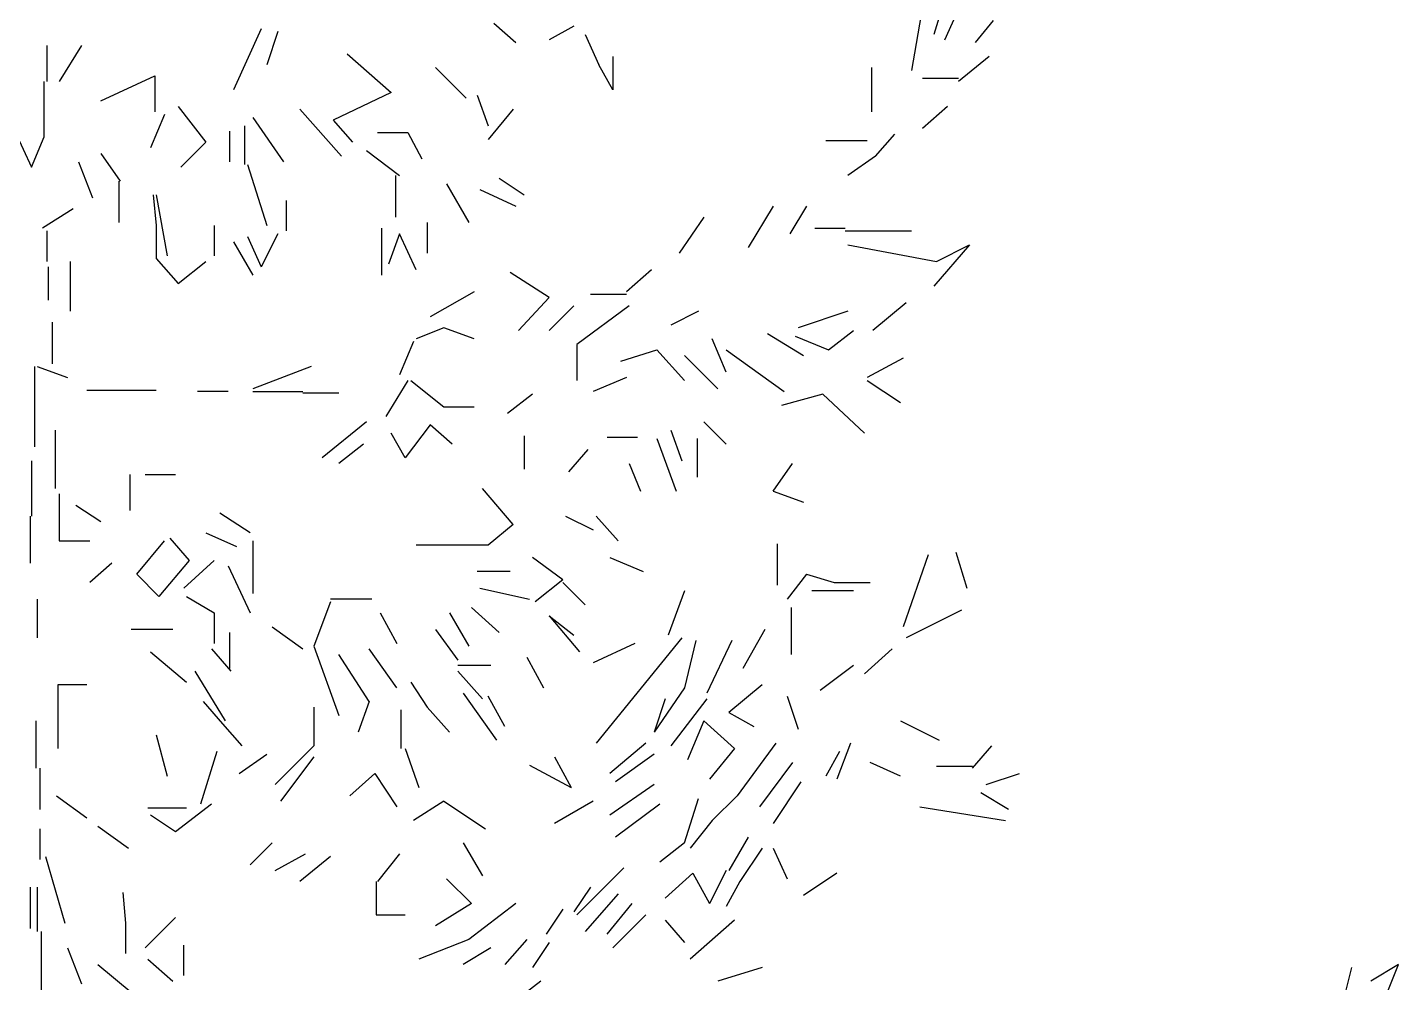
# Model space of a CAD drawing. Header units: millimetres. Extents: x 79741 to 173011, y 86123 to 135501.
# Drawn here: x 132143 to 134521, y 97557 to 99213 of the extents above; entities that cross this region are included whole.
import ezdxf

# ---------------------------------------------------------------- set-up
doc = ezdxf.new("R2010")
doc.units = ezdxf.units.MM

# ---------------------------------------------------------------- blocks, each defined once
blk = doc.blocks.new('A$C3941283F')
at = {"linetype": 'Continuous'}
for p, q in [((4000, 5184), (3984, 5132)), ((3968, 5172), (3952, 5080)), ((3968, 5172), (3952, 5080)), ((4000, 5124), (4020, 5168)), ((3012, 5140), (2972, 5052)), ((3036, 5136), (3020, 5088)), ((3036, 5136), (3020, 5088)), ((3036, 5136), (3020, 5088)), ((3348, 5148), (3380, 5120)), ((3348, 5148), (3380, 5120)), ((3348, 5148), (3380, 5120)), ((3348, 5148), (3380, 5120)), ((3464, 5144), (3428, 5124)), ((3464, 5144), (3428, 5124)), ((3464, 5144), (3428, 5124)), ((3464, 5144), (3428, 5124)), ((3464, 5144), (3428, 5124)), ((3464, 5144), (3428, 5124)), ((4070, 5152), (4044, 5120)), ((4070, 5152), (4044, 5120)), ((2702, 5116), (2702, 5064)), ((2702, 5116), (2702, 5064)), ((2702, 5116), (2702, 5064)), ((2702, 5116), (2702, 5064)), ((2702, 5116), (2702, 5064)), ((2702, 5116), (2702, 5064)), ((2702, 5116), (2702, 5064)), ((2752, 5116), (2720, 5064)), ((2752, 5116), (2720, 5064)), ((2752, 5116), (2720, 5064)), ((2752, 5116), (2720, 5064)), ((2752, 5116), (2720, 5064)), ((2752, 5116), (2720, 5064)), ((3480, 5132), (3500, 5088)), ((3480, 5132), (3500, 5088)), ((3480, 5132), (3500, 5088)), ((3480, 5132), (3500, 5088)), ((3480, 5132), (3500, 5088)), ((3480, 5132), (3500, 5088)), ((3480, 5132), (3500, 5088)), ((3480, 5132), (3500, 5088)), ((3480, 5132), (3500, 5088)), ((3480, 5132), (3500, 5088)), ((3136, 5104), (3200, 5048)), ((3136, 5104), (3200, 5048)), ((3136, 5104), (3200, 5048)), ((3136, 5104), (3200, 5048)), ((3136, 5104), (3200, 5048)), ((3136, 5104), (3200, 5048)), ((3136, 5104), (3200, 5048)), ((3136, 5104), (3200, 5048)), ((3136, 5104), (3200, 5048)), ((3136, 5104), (3200, 5048)), ((3136, 5104), (3200, 5048)), ((3136, 5104), (3200, 5048)), ((3520, 5100), (3520, 5052)), ((4064, 5100), (4020, 5064)), ((4064, 5100), (4020, 5064)), ((3264, 5084), (3308, 5040)), ((3264, 5084), (3308, 5040)), ((3264, 5084), (3308, 5040)), ((3520, 5052), (3500, 5088)), ((3894, 5084), (3894, 5020)), ((3894, 5084), (3894, 5020)), ((3894, 5084), (3894, 5020)), ((3894, 5084), (3894, 5020)), ((3894, 5084), (3894, 5020)), ((3894, 5084), (3894, 5020)), ((2698, 4984), (2698, 5064)), ((2780, 5036), (2858, 5072)), ((2780, 5036), (2858, 5072)), ((2780, 5036), (2858, 5072)), ((2780, 5036), (2858, 5072)), ((2780, 5036), (2858, 5072)), ((2780, 5036), (2858, 5072)), ((2858, 5072), (2858, 5020)), ((2858, 5072), (2858, 5020)), ((2858, 5072), (2858, 5020)), ((2858, 5072), (2858, 5020)), ((2858, 5072), (2858, 5020)), ((2858, 5072), (2858, 5020)), ((4020, 5068), (3968, 5068)), ((4020, 5068), (3968, 5068)), ((3200, 5048), (3116, 5008)), ((3200, 5048), (3116, 5008)), ((3200, 5048), (3116, 5008)), ((3200, 5048), (3116, 5008)), ((3200, 5048), (3116, 5008)), ((3200, 5048), (3116, 5008)), ((3200, 5048), (3116, 5008)), ((3200, 5048), (3116, 5008)), ((3200, 5048), (3116, 5008)), ((3200, 5048), (3116, 5008)), ((3200, 5048), (3116, 5008)), ((3200, 5048), (3116, 5008)), ((3324, 5044), (3340, 5000)), ((3324, 5044), (3340, 5000)), ((3324, 5044), (3340, 5000)), ((2872, 5016), (2852, 4968)), ((2892, 5028), (2932, 4976)), ((2892, 5028), (2932, 4976)), ((3068, 5024), (3128, 4956)), ((3068, 5024), (3128, 4956)), ((3068, 5024), (3128, 4956)), ((3068, 5024), (3128, 4956)), ((3068, 5024), (3128, 4956)), ((3376, 5024), (3340, 4980)), ((3376, 5024), (3340, 4980)), ((4004, 5028), (3968, 4996)), ((2988, 5000), (2988, 4944)), ((2988, 5000), (2988, 4944)), ((3000, 5012), (3044, 4948)), ((3000, 5012), (3044, 4948)), ((3000, 5012), (3044, 4948)), ((3000, 5012), (3044, 4948)), ((3000, 5012), (3044, 4948)), ((3000, 5012), (3044, 4948)), ((3116, 5008), (3144, 4976)), ((3116, 5008), (3144, 4976)), ((3116, 5008), (3144, 4976)), ((3116, 5008), (3144, 4976)), ((3116, 5008), (3144, 4976)), ((3116, 5008), (3144, 4976)), ((3116, 5008), (3144, 4976)), ((3116, 5008), (3144, 4976)), ((3116, 5008), (3144, 4976)), ((3116, 5008), (3144, 4976)), ((3116, 5008), (3144, 4976)), ((3116, 5008), (3144, 4976)), ((2656, 4992), (2680, 4940)), ((2680, 4940), (2698, 4984)), ((2932, 4976), (2896, 4940)), ((2932, 4976), (2896, 4940)), ((2966, 4992), (2966, 4948)), ((2966, 4992), (2966, 4948)), ((3180, 4990), (3224, 4990)), ((3180, 4990), (3224, 4990)), ((3180, 4990), (3224, 4990)), ((3180, 4990), (3224, 4990)), ((3180, 4990), (3224, 4990)), ((3180, 4990), (3224, 4990)), ((3180, 4990), (3224, 4990)), ((3180, 4990), (3224, 4990)), ((3224, 4990), (3244, 4952)), ((3224, 4990), (3244, 4952)), ((3224, 4990), (3244, 4952)), ((3224, 4990), (3244, 4952)), ((3224, 4990), (3244, 4952)), ((3224, 4990), (3244, 4952)), ((3224, 4990), (3244, 4952)), ((3224, 4990), (3244, 4952)), ((3888, 4978), (3828, 4978)), ((3888, 4978), (3828, 4978)), ((3888, 4978), (3828, 4978)), ((3888, 4978), (3828, 4978)), ((3900, 4956), (3928, 4988)), ((2780, 4960), (2808, 4920)), ((3164, 4964), (3212, 4928)), ((3164, 4964), (3212, 4928)), ((3164, 4964), (3212, 4928)), ((3164, 4964), (3212, 4928)), ((3164, 4964), (3212, 4928)), ((3164, 4964), (3212, 4928)), ((3164, 4964), (3212, 4928)), ((3164, 4964), (3212, 4928)), ((3164, 4964), (3212, 4928)), ((3900, 4956), (3860, 4928)), ((3900, 4956), (3860, 4928)), ((3900, 4956), (3860, 4928)), ((3900, 4956), (3860, 4928)), ((3900, 4956), (3860, 4928)), ((3900, 4956), (3860, 4928)), ((2748, 4948), (2768, 4896)), ((2748, 4948), (2768, 4896)), ((2748, 4948), (2768, 4896)), ((2748, 4948), (2768, 4896)), ((2992, 4944), (3020, 4856)), ((2992, 4944), (3020, 4856)), ((2806, 4920), (2806, 4860)), ((2806, 4920), (2806, 4860)), ((2806, 4920), (2806, 4860)), ((3206, 4928), (3206, 4868)), ((3206, 4928), (3206, 4868)), ((3206, 4928), (3206, 4868)), ((3206, 4928), (3206, 4868)), ((3206, 4928), (3206, 4868)), ((3206, 4928), (3206, 4868)), ((3206, 4928), (3206, 4868)), ((3206, 4928), (3206, 4868)), ((3206, 4928), (3206, 4868)), ((3206, 4928), (3206, 4868)), ((3280, 4916), (3312, 4860)), ((3280, 4916), (3312, 4860)), ((3356, 4924), (3392, 4900)), ((2856, 4900), (2860, 4856)), ((2856, 4900), (2860, 4856)), ((2856, 4900), (2860, 4856)), ((2856, 4900), (2860, 4856)), ((2856, 4900), (2860, 4856)), ((2856, 4900), (2860, 4856)), ((2856, 4900), (2860, 4856)), ((2856, 4900), (2860, 4856)), ((2856, 4900), (2860, 4856)), ((2856, 4900), (2860, 4856)), ((2856, 4900), (2860, 4856)), ((2860, 4900), (2876, 4812)), ((2860, 4900), (2876, 4812)), ((3328, 4908), (3380, 4884)), ((3328, 4908), (3380, 4884)), ((2740, 4880), (2696, 4852)), ((2740, 4880), (2696, 4852)), ((2740, 4880), (2696, 4852)), ((2740, 4880), (2696, 4852)), ((3048, 4892), (3048, 4848)), ((3048, 4892), (3048, 4848)), ((3048, 4892), (3048, 4848)), ((3048, 4892), (3048, 4848)), ((3752, 4884), (3716, 4824)), ((3752, 4884), (3716, 4824)), ((3800, 4884), (3776, 4844)), ((2860, 4856), (2860, 4808)), ((2860, 4856), (2860, 4808)), ((2860, 4856), (2860, 4808)), ((2860, 4856), (2860, 4808)), ((2860, 4856), (2860, 4808)), ((2860, 4856), (2860, 4808)), ((2860, 4856), (2860, 4808)), ((2860, 4856), (2860, 4808)), ((2860, 4856), (2860, 4808)), ((2860, 4856), (2860, 4808)), ((2860, 4856), (2860, 4808)), ((2944, 4856), (2944, 4812)), ((2944, 4856), (2944, 4812)), ((2944, 4856), (2944, 4812)), ((3252, 4860), (3252, 4816)), ((3252, 4860), (3252, 4816)), ((3652, 4868), (3616, 4816)), ((3652, 4868), (3616, 4816)), ((3652, 4868), (3616, 4816)), ((3652, 4868), (3616, 4816)), ((3652, 4868), (3616, 4816)), ((3652, 4868), (3616, 4816)), ((3652, 4868), (3616, 4816)), ((3652, 4868), (3616, 4816)), ((3652, 4868), (3616, 4816)), ((2702, 4848), (2702, 4804)), ((2992, 4840), (3012, 4796)), ((2992, 4840), (3012, 4796)), ((3036, 4844), (3012, 4796)), ((3036, 4844), (3012, 4796)), ((3186, 4852), (3186, 4784)), ((3186, 4852), (3186, 4784)), ((3186, 4852), (3186, 4784)), ((3186, 4852), (3186, 4784)), ((3186, 4852), (3186, 4784)), ((3186, 4852), (3186, 4784)), ((3186, 4852), (3186, 4784)), ((3186, 4852), (3186, 4784)), ((3186, 4852), (3186, 4784)), ((3186, 4852), (3186, 4784)), ((3212, 4844), (3196, 4800)), ((3212, 4844), (3196, 4800)), ((3236, 4792), (3212, 4844)), ((3236, 4792), (3212, 4844)), ((3812, 4852), (3856, 4852)), ((3812, 4852), (3856, 4852)), ((3812, 4852), (3856, 4852)), ((3812, 4852), (3856, 4852)), ((3812, 4852), (3856, 4852)), ((3812, 4852), (3856, 4852)), ((3856, 4848), (3952, 4848)), ((3856, 4848), (3952, 4848)), ((3856, 4848), (3952, 4848)), ((3856, 4848), (3952, 4848)), ((3856, 4848), (3952, 4848)), ((3856, 4848), (3952, 4848)), ((3856, 4848), (3952, 4848)), ((3856, 4848), (3952, 4848)), ((3856, 4848), (3952, 4848)), ((2972, 4832), (3000, 4784)), ((2972, 4832), (3000, 4784)), ((2972, 4832), (3000, 4784)), ((2972, 4832), (3000, 4784)), ((2972, 4832), (3000, 4784)), ((2972, 4832), (3000, 4784)), ((3860, 4828), (3988, 4804)), ((4036, 4828), (3984, 4768)), ((3988, 4804), (4036, 4828)), ((2736, 4804), (2736, 4732)), ((2736, 4804), (2736, 4732)), ((2860, 4808), (2892, 4772)), ((2860, 4808), (2892, 4772)), ((2860, 4808), (2892, 4772)), ((2860, 4808), (2892, 4772)), ((2860, 4808), (2892, 4772)), ((2860, 4808), (2892, 4772)), ((2860, 4808), (2892, 4772)), ((2860, 4808), (2892, 4772)), ((2860, 4808), (2892, 4772)), ((2860, 4808), (2892, 4772)), ((2860, 4808), (2892, 4772)), ((2892, 4772), (2932, 4804)), ((2892, 4772), (2932, 4804)), ((2892, 4772), (2932, 4804)), ((2892, 4772), (2932, 4804)), ((2892, 4772), (2932, 4804)), ((2892, 4772), (2932, 4804)), ((2892, 4772), (2932, 4804)), ((2892, 4772), (2932, 4804)), ((2892, 4772), (2932, 4804)), ((2892, 4772), (2932, 4804)), ((2892, 4772), (2932, 4804)), ((2704, 4796), (2704, 4748)), ((2704, 4796), (2704, 4748)), ((2704, 4796), (2704, 4748)), ((2704, 4796), (2704, 4748)), ((2704, 4796), (2704, 4748)), ((2704, 4796), (2704, 4748)), ((2704, 4796), (2704, 4748)), ((2704, 4796), (2704, 4748)), ((3428, 4752), (3372, 4788)), ((3428, 4752), (3372, 4788)), ((3428, 4752), (3372, 4788)), ((3428, 4752), (3372, 4788)), ((3576, 4792), (3540, 4760)), ((3576, 4792), (3540, 4760)), ((3576, 4792), (3540, 4760)), ((3320, 4760), (3256, 4724)), ((3320, 4760), (3256, 4724)), ((3320, 4760), (3256, 4724)), ((3320, 4760), (3256, 4724)), ((3428, 4752), (3384, 4704)), ((3428, 4752), (3384, 4704)), ((3464, 4740), (3428, 4704)), ((3464, 4740), (3428, 4704)), ((3464, 4740), (3428, 4704)), ((3464, 4740), (3428, 4704)), ((3544, 4740), (3468, 4684)), ((3544, 4740), (3468, 4684)), ((3544, 4740), (3468, 4684)), ((3544, 4740), (3468, 4684)), ((3540, 4756), (3488, 4756)), ((3540, 4756), (3488, 4756)), ((3540, 4756), (3488, 4756)), ((3540, 4756), (3488, 4756)), ((3944, 4744), (3896, 4704)), ((3944, 4744), (3896, 4704)), ((3944, 4744), (3896, 4704)), ((3944, 4744), (3896, 4704)), ((3944, 4744), (3896, 4704)), ((3944, 4744), (3896, 4704)), ((3944, 4744), (3896, 4704)), ((3944, 4744), (3896, 4704)), ((3644, 4732), (3604, 4712)), ((3644, 4732), (3604, 4712)), ((3860, 4732), (3788, 4708)), ((3860, 4732), (3788, 4708)), ((3860, 4732), (3788, 4708)), ((3860, 4732), (3788, 4708)), ((3860, 4732), (3788, 4708)), ((3860, 4732), (3788, 4708)), ((3860, 4732), (3788, 4708)), ((2710, 4716), (2710, 4656)), ((3276, 4708), (3236, 4692)), ((3276, 4708), (3236, 4692)), ((3276, 4708), (3236, 4692)), ((3276, 4708), (3236, 4692)), ((3276, 4708), (3236, 4692)), ((3276, 4708), (3236, 4692)), ((3276, 4708), (3236, 4692)), ((3276, 4708), (3236, 4692)), ((3276, 4708), (3236, 4692)), ((3320, 4692), (3276, 4708)), ((3320, 4692), (3276, 4708)), ((3320, 4692), (3276, 4708)), ((3320, 4692), (3276, 4708)), ((3320, 4692), (3276, 4708)), ((3320, 4692), (3276, 4708)), ((3320, 4692), (3276, 4708)), ((3320, 4692), (3276, 4708)), ((3320, 4692), (3276, 4708)), ((3744, 4700), (3796, 4668)), ((3744, 4700), (3796, 4668)), ((3832, 4676), (3868, 4704)), ((3832, 4676), (3868, 4704)), ((3832, 4676), (3868, 4704)), ((3832, 4676), (3868, 4704)), ((3832, 4676), (3868, 4704)), ((3832, 4676), (3868, 4704)), ((3832, 4676), (3868, 4704)), ((3232, 4688), (3212, 4640)), ((3232, 4688), (3212, 4640)), ((3232, 4688), (3212, 4640)), ((3232, 4688), (3212, 4640)), ((3468, 4684), (3468, 4632)), ((3468, 4684), (3468, 4632)), ((3468, 4684), (3468, 4632)), ((3468, 4684), (3468, 4632)), ((3684, 4644), (3664, 4692)), ((3684, 4644), (3664, 4692)), ((3684, 4644), (3664, 4692)), ((3684, 4644), (3664, 4692)), ((3684, 4644), (3664, 4692)), ((3684, 4644), (3664, 4692)), ((3684, 4644), (3664, 4692)), ((3684, 4644), (3664, 4692)), ((3684, 4644), (3664, 4692)), ((3784, 4696), (3832, 4676)), ((3784, 4696), (3832, 4676)), ((3784, 4696), (3832, 4676)), ((3784, 4696), (3832, 4676)), ((3784, 4696), (3832, 4676)), ((3784, 4696), (3832, 4676)), ((3784, 4696), (3832, 4676)), ((3532, 4660), (3584, 4676)), ((3532, 4660), (3584, 4676)), ((3532, 4660), (3584, 4676)), ((3532, 4660), (3584, 4676)), ((3532, 4660), (3584, 4676)), ((3532, 4660), (3584, 4676)), ((3532, 4660), (3584, 4676)), ((3584, 4676), (3624, 4632)), ((3584, 4676), (3624, 4632)), ((3584, 4676), (3624, 4632)), ((3584, 4676), (3624, 4632)), ((3584, 4676), (3624, 4632)), ((3584, 4676), (3624, 4632)), ((3584, 4676), (3624, 4632)), ((3624, 4668), (3672, 4620)), ((3624, 4668), (3672, 4620)), ((3624, 4668), (3672, 4620)), ((3624, 4668), (3672, 4620)), ((3624, 4668), (3672, 4620)), ((3624, 4668), (3672, 4620)), ((3624, 4668), (3672, 4620)), ((3624, 4668), (3672, 4620)), ((3624, 4668), (3672, 4620)), ((3684, 4676), (3768, 4616)), ((3684, 4676), (3768, 4616)), ((3684, 4676), (3768, 4616)), ((3684, 4676), (3768, 4616)), ((3684, 4676), (3768, 4616)), ((3684, 4676), (3768, 4616)), ((3684, 4676), (3768, 4616)), ((3684, 4676), (3768, 4616)), ((3684, 4676), (3768, 4616)), ((3684, 4676), (3768, 4616)), ((3940, 4664), (3888, 4636)), ((3940, 4664), (3888, 4636)), ((3940, 4664), (3888, 4636)), ((3940, 4664), (3888, 4636)), ((3940, 4664), (3888, 4636)), ((3940, 4664), (3888, 4636)), ((2684, 4652), (2684, 4536)), ((2684, 4652), (2684, 4536)), ((2684, 4652), (2684, 4536)), ((2684, 4652), (2684, 4536)), ((2684, 4652), (2684, 4536)), ((2688, 4652), (2732, 4636)), ((2688, 4652), (2732, 4636)), ((2688, 4652), (2732, 4636)), ((3084, 4652), (3000, 4620)), ((3084, 4652), (3000, 4620)), ((3084, 4652), (3000, 4620)), ((3084, 4652), (3000, 4620)), ((3084, 4652), (3000, 4620)), ((3084, 4652), (3000, 4620)), ((3224, 4632), (3192, 4580)), ((3224, 4632), (3192, 4580)), ((3228, 4632), (3276, 4594)), ((3228, 4632), (3276, 4594)), ((3228, 4632), (3276, 4594)), ((3228, 4632), (3276, 4594)), ((3540, 4636), (3492, 4616)), ((3540, 4636), (3492, 4616)), ((3540, 4636), (3492, 4616)), ((3540, 4636), (3492, 4616)), ((3540, 4636), (3492, 4616)), ((3540, 4636), (3492, 4616)), ((3540, 4636), (3492, 4616)), ((3888, 4632), (3936, 4600)), ((3888, 4632), (3936, 4600)), ((2760, 4618), (2860, 4618)), ((2760, 4618), (2860, 4618)), ((2760, 4618), (2860, 4618)), ((2760, 4618), (2860, 4618)), ((2760, 4618), (2860, 4618)), ((2760, 4618), (2860, 4618)), ((2760, 4618), (2860, 4618)), ((2760, 4618), (2860, 4618)), ((2760, 4618), (2860, 4618)), ((2760, 4618), (2860, 4618)), ((2760, 4618), (2860, 4618)), ((2760, 4618), (2860, 4618)), ((2760, 4618), (2860, 4618)), ((2760, 4618), (2860, 4618)), ((2760, 4618), (2860, 4618)), ((2760, 4618), (2860, 4618)), ((2760, 4618), (2860, 4618)), ((2964, 4616), (2920, 4616)), ((2964, 4616), (2920, 4616)), ((2964, 4616), (2920, 4616)), ((2964, 4616), (2920, 4616)), ((2964, 4616), (2920, 4616)), ((2964, 4616), (2920, 4616)), ((3000, 4616), (3072, 4616)), ((3000, 4616), (3072, 4616)), ((3072, 4614), (3124, 4614)), ((3072, 4614), (3124, 4614)), ((3072, 4614), (3124, 4614)), ((3404, 4612), (3368, 4584)), ((3404, 4612), (3368, 4584)), ((3404, 4612), (3368, 4584)), ((3404, 4612), (3368, 4584)), ((3404, 4612), (3368, 4584)), ((3404, 4612), (3368, 4584)), ((3404, 4612), (3368, 4584)), ((3404, 4612), (3368, 4584)), ((3404, 4612), (3368, 4584)), ((3404, 4612), (3368, 4584)), ((3404, 4612), (3368, 4584)), ((3404, 4612), (3368, 4584)), ((3404, 4612), (3368, 4584)), ((3404, 4612), (3368, 4584)), ((3404, 4612), (3368, 4584)), ((3404, 4612), (3368, 4584)), ((3404, 4612), (3368, 4584)), ((3404, 4612), (3368, 4584)), ((3824, 4612), (3764, 4596)), ((3824, 4612), (3884, 4556)), ((3824, 4612), (3884, 4556)), ((3276, 4594), (3320, 4594)), ((3276, 4594), (3320, 4594)), ((3276, 4594), (3320, 4594)), ((3276, 4594), (3320, 4594)), ((2714, 4560), (2714, 4476)), ((2714, 4560), (2714, 4476)), ((3164, 4572), (3100, 4520)), ((3164, 4572), (3100, 4520)), ((3256, 4568), (3220, 4520)), ((3256, 4568), (3220, 4520)), ((3256, 4568), (3220, 4520)), ((3256, 4568), (3220, 4520)), ((3288, 4540), (3256, 4568)), ((3288, 4540), (3256, 4568)), ((3288, 4540), (3256, 4568)), ((3288, 4540), (3256, 4568)), ((3604, 4560), (3620, 4516)), ((3604, 4560), (3620, 4516)), ((3604, 4560), (3620, 4516)), ((3604, 4560), (3620, 4516)), ((3604, 4560), (3620, 4516)), ((3604, 4560), (3620, 4516)), ((3604, 4560), (3620, 4516)), ((3604, 4560), (3620, 4516)), ((3684, 4540), (3652, 4572)), ((3160, 4540), (3124, 4512)), ((3160, 4540), (3124, 4512)), ((3160, 4540), (3124, 4512)), ((3160, 4540), (3124, 4512)), ((3220, 4520), (3200, 4556)), ((3220, 4520), (3200, 4556)), ((3220, 4520), (3200, 4556)), ((3220, 4520), (3200, 4556)), ((3392, 4552), (3392, 4504)), ((3392, 4552), (3392, 4504)), ((3392, 4552), (3392, 4504)), ((3392, 4552), (3392, 4504)), ((3392, 4552), (3392, 4504)), ((3392, 4552), (3392, 4504)), ((3512, 4550), (3556, 4550)), ((3512, 4550), (3556, 4550)), ((3512, 4550), (3556, 4550)), ((3512, 4550), (3556, 4550)), ((3584, 4548), (3612, 4472)), ((3584, 4548), (3612, 4472)), ((3642, 4548), (3642, 4492)), ((3484, 4532), (3456, 4500)), ((3484, 4532), (3456, 4500)), ((2680, 4516), (2680, 4436)), ((3544, 4512), (3560, 4472)), ((3544, 4512), (3560, 4472)), ((3544, 4512), (3560, 4472)), ((3544, 4512), (3560, 4472)), ((3544, 4512), (3560, 4472)), ((3544, 4512), (3560, 4472)), ((3544, 4512), (3560, 4472)), ((3544, 4512), (3560, 4472)), ((3544, 4512), (3560, 4472)), ((3544, 4512), (3560, 4472)), ((3544, 4512), (3560, 4472)), ((3544, 4512), (3560, 4472)), ((3752, 4472), (3780, 4512)), ((3752, 4472), (3780, 4512)), ((3752, 4472), (3780, 4512)), ((3752, 4472), (3780, 4512)), ((3752, 4472), (3780, 4512)), ((2822, 4496), (2822, 4444)), ((2844, 4496), (2888, 4496)), ((2844, 4496), (2888, 4496)), ((2844, 4496), (2888, 4496)), ((2844, 4496), (2888, 4496)), ((2844, 4496), (2888, 4496)), ((2844, 4496), (2888, 4496)), ((2844, 4496), (2888, 4496)), ((2844, 4496), (2888, 4496)), ((2720, 4468), (2720, 4400)), ((2720, 4468), (2720, 4400)), ((2720, 4468), (2720, 4400)), ((2720, 4468), (2720, 4400)), ((2720, 4468), (2720, 4400)), ((2720, 4468), (2720, 4400)), ((2720, 4468), (2720, 4400)), ((2720, 4468), (2720, 4400)), ((2720, 4468), (2720, 4400)), ((2720, 4468), (2720, 4400)), ((2720, 4468), (2720, 4400)), ((2720, 4468), (2720, 4400)), ((2720, 4468), (2720, 4400)), ((3376, 4424), (3332, 4476)), ((3376, 4424), (3332, 4476)), ((3376, 4424), (3332, 4476)), ((3376, 4424), (3332, 4476)), ((3752, 4472), (3796, 4456)), ((3752, 4472), (3796, 4456)), ((3752, 4472), (3796, 4456)), ((2744, 4452), (2780, 4428)), ((2744, 4452), (2780, 4428)), ((2744, 4452), (2780, 4428)), ((2996, 4412), (2952, 4440)), ((2996, 4412), (2952, 4440)), ((2996, 4412), (2952, 4440)), ((2996, 4412), (2952, 4440)), ((2996, 4412), (2952, 4440)), ((2996, 4412), (2952, 4440)), ((2996, 4412), (2952, 4440)), ((2996, 4412), (2952, 4440)), ((2996, 4412), (2952, 4440)), ((2996, 4412), (2952, 4440)), ((2678, 4436), (2678, 4368)), ((2678, 4436), (2678, 4368)), ((2678, 4436), (2678, 4368)), ((2678, 4436), (2678, 4368)), ((2678, 4436), (2678, 4368)), ((3376, 4424), (3340, 4394)), ((3452, 4436), (3492, 4416)), ((3496, 4436), (3528, 4400)), ((2880, 4404), (2908, 4372)), ((2880, 4404), (2908, 4372)), ((2880, 4404), (2908, 4372)), ((2880, 4404), (2908, 4372)), ((2880, 4404), (2908, 4372)), ((2880, 4404), (2908, 4372)), ((2880, 4404), (2908, 4372)), ((2932, 4412), (2976, 4392)), ((2720, 4400), (2764, 4400)), ((2720, 4400), (2764, 4400)), ((2720, 4400), (2764, 4400)), ((2720, 4400), (2764, 4400)), ((2720, 4400), (2764, 4400)), ((2720, 4400), (2764, 4400)), ((2720, 4400), (2764, 4400)), ((2832, 4352), (2872, 4400)), ((2832, 4352), (2872, 4400)), ((2832, 4352), (2872, 4400)), ((2832, 4352), (2872, 4400)), ((2832, 4352), (2872, 4400)), ((2832, 4352), (2872, 4400)), ((2832, 4352), (2872, 4400)), ((3000, 4400), (3000, 4324)), ((3000, 4400), (3000, 4324)), ((3000, 4400), (3000, 4324)), ((3000, 4400), (3000, 4324)), ((3340, 4394), (3236, 4394)), ((3758, 4396), (3758, 4336)), ((3758, 4396), (3758, 4336)), ((4016, 4384), (4032, 4332)), ((4016, 4384), (4032, 4332)), ((4016, 4384), (4032, 4332)), ((4016, 4384), (4032, 4332)), ((2796, 4368), (2764, 4340)), ((2908, 4372), (2864, 4320)), ((2908, 4372), (2864, 4320)), ((2908, 4372), (2864, 4320)), ((2908, 4372), (2864, 4320)), ((2908, 4372), (2864, 4320)), ((2908, 4372), (2864, 4320)), ((2908, 4372), (2864, 4320)), ((2944, 4372), (2900, 4332)), ((2944, 4372), (2900, 4332)), ((2944, 4372), (2900, 4332)), ((2944, 4372), (2900, 4332)), ((2944, 4372), (2900, 4332)), ((2964, 4364), (2996, 4296)), ((3448, 4344), (3404, 4376)), ((3516, 4376), (3564, 4356)), ((3976, 4380), (3940, 4276)), ((3976, 4380), (3940, 4276)), ((3976, 4380), (3940, 4276)), ((2864, 4320), (2832, 4352)), ((2864, 4320), (2832, 4352)), ((2864, 4320), (2832, 4352)), ((2864, 4320), (2832, 4352)), ((2864, 4320), (2832, 4352)), ((2864, 4320), (2832, 4352)), ((2864, 4320), (2832, 4352)), ((3372, 4356), (3324, 4356)), ((3448, 4344), (3408, 4312)), ((3448, 4344), (3408, 4312)), ((3448, 4344), (3408, 4312)), ((3448, 4344), (3408, 4312)), ((3448, 4344), (3408, 4312)), ((3448, 4344), (3408, 4312)), ((3448, 4344), (3408, 4312)), ((3448, 4344), (3408, 4312)), ((3800, 4352), (3772, 4316)), ((3800, 4352), (3772, 4316)), ((3800, 4352), (3772, 4316)), ((3800, 4352), (3772, 4316)), ((3800, 4352), (3772, 4316)), ((3800, 4352), (3772, 4316)), ((3800, 4352), (3772, 4316)), ((3800, 4352), (3772, 4316)), ((3800, 4352), (3772, 4316)), ((3800, 4352), (3772, 4316)), ((3800, 4352), (3772, 4316)), ((3800, 4352), (3772, 4316)), ((3800, 4352), (3772, 4316)), ((3800, 4352), (3772, 4316)), ((3800, 4352), (3772, 4316)), ((3800, 4352), (3772, 4316)), ((3800, 4352), (3840, 4340)), ((3800, 4352), (3840, 4340)), ((3800, 4352), (3840, 4340)), ((3800, 4352), (3840, 4340)), ((3800, 4352), (3840, 4340)), ((3800, 4352), (3840, 4340)), ((3800, 4352), (3840, 4340)), ((3800, 4352), (3840, 4340)), ((3800, 4352), (3840, 4340)), ((3800, 4352), (3840, 4340)), ((3800, 4352), (3840, 4340)), ((3328, 4332), (3400, 4316)), ((3328, 4332), (3400, 4316)), ((3328, 4332), (3400, 4316)), ((3328, 4332), (3400, 4316)), ((3328, 4332), (3400, 4316)), ((3328, 4332), (3400, 4316)), ((3328, 4332), (3400, 4316)), ((3328, 4332), (3400, 4316)), ((3328, 4332), (3400, 4316)), ((3328, 4332), (3400, 4316)), ((3448, 4340), (3480, 4308)), ((3448, 4340), (3480, 4308)), ((3448, 4340), (3480, 4308)), ((3448, 4340), (3480, 4308)), ((3448, 4340), (3480, 4308)), ((3624, 4328), (3600, 4264)), ((3624, 4328), (3600, 4264)), ((3624, 4328), (3600, 4264)), ((3624, 4328), (3600, 4264)), ((3868, 4328), (3808, 4328)), ((3868, 4328), (3808, 4328)), ((3868, 4328), (3808, 4328)), ((3868, 4328), (3808, 4328)), ((3868, 4328), (3808, 4328)), ((3868, 4328), (3808, 4328)), ((3868, 4328), (3808, 4328)), ((3868, 4328), (3808, 4328)), ((3868, 4328), (3808, 4328)), ((3868, 4328), (3808, 4328)), ((3868, 4328), (3808, 4328)), ((3840, 4340), (3892, 4340)), ((3840, 4340), (3892, 4340)), ((3840, 4340), (3892, 4340)), ((3840, 4340), (3892, 4340)), ((3840, 4340), (3892, 4340)), ((3840, 4340), (3892, 4340)), ((3840, 4340), (3892, 4340)), ((3840, 4340), (3892, 4340)), ((3840, 4340), (3892, 4340)), ((3840, 4340), (3892, 4340)), ((3840, 4340), (3892, 4340)), ((2688, 4316), (2688, 4260)), ((2688, 4316), (2688, 4260)), ((2688, 4316), (2688, 4260)), ((2688, 4316), (2688, 4260)), ((2904, 4320), (2944, 4296)), ((3112, 4312), (3088, 4248)), ((3172, 4316), (3112, 4316)), ((3172, 4316), (3112, 4316)), ((3172, 4316), (3112, 4316)), ((3316, 4304), (3356, 4268)), ((3778, 4304), (3778, 4236)), ((3778, 4304), (3778, 4236)), ((3778, 4304), (3778, 4236)), ((3778, 4304), (3778, 4236)), ((3778, 4304), (3778, 4236)), ((3778, 4304), (3778, 4236)), ((3778, 4304), (3778, 4236)), ((3778, 4304), (3778, 4236)), ((3778, 4304), (3778, 4236)), ((3778, 4304), (3778, 4236)), ((3778, 4304), (3778, 4236)), ((2944, 4296), (2944, 4252)), ((2944, 4296), (2944, 4252)), ((2944, 4296), (2944, 4252)), ((3184, 4296), (3208, 4252)), ((3184, 4296), (3208, 4252)), ((3184, 4296), (3208, 4252)), ((3184, 4296), (3208, 4252)), ((3184, 4296), (3208, 4252)), ((3284, 4296), (3312, 4248)), ((3284, 4296), (3312, 4248)), ((3284, 4296), (3312, 4248)), ((3284, 4296), (3312, 4248)), ((3284, 4296), (3312, 4248)), ((3284, 4296), (3312, 4248)), ((3428, 4292), (3472, 4240)), ((3428, 4292), (3472, 4240)), ((3428, 4292), (3472, 4240)), ((3428, 4292), (3472, 4240)), ((3428, 4292), (3472, 4240)), ((3428, 4292), (3472, 4240)), ((3428, 4292), (3472, 4240)), ((3428, 4292), (3464, 4264)), ((4024, 4300), (3944, 4260)), ((4024, 4300), (3944, 4260)), ((4024, 4300), (3944, 4260)), ((4024, 4300), (3944, 4260)), ((2884, 4272), (2824, 4272)), ((2884, 4272), (2824, 4272)), ((2884, 4272), (2824, 4272)), ((2884, 4272), (2824, 4272)), ((2966, 4268), (2966, 4216)), ((2966, 4268), (2966, 4216)), ((2966, 4268), (2966, 4216)), ((2966, 4268), (2966, 4216)), ((2966, 4268), (2966, 4216)), ((2966, 4268), (2966, 4216)), ((3028, 4276), (3072, 4244)), ((3264, 4272), (3296, 4228)), ((3264, 4272), (3296, 4228)), ((3264, 4272), (3296, 4228)), ((3740, 4272), (3708, 4216)), ((3740, 4272), (3708, 4216)), ((3740, 4272), (3708, 4216)), ((3740, 4272), (3708, 4216)), ((3740, 4272), (3708, 4216)), ((3740, 4272), (3708, 4216)), ((3740, 4272), (3708, 4216)), ((3740, 4272), (3708, 4216)), ((2940, 4244), (2968, 4212)), ((2940, 4244), (2968, 4212)), ((2940, 4244), (2968, 4212)), ((2940, 4244), (2968, 4212)), ((2940, 4244), (2968, 4212)), ((3088, 4248), (3124, 4148)), ((3088, 4248), (3124, 4148)), ((3088, 4248), (3124, 4148)), ((3088, 4248), (3124, 4148)), ((3088, 4248), (3124, 4148)), ((3088, 4248), (3124, 4148)), ((3208, 4188), (3168, 4244)), ((3208, 4188), (3168, 4244)), ((3208, 4188), (3168, 4244)), ((3208, 4188), (3168, 4244)), ((3552, 4252), (3492, 4224)), ((3552, 4252), (3492, 4224)), ((3552, 4252), (3492, 4224)), ((3552, 4252), (3492, 4224)), ((3620, 4260), (3496, 4108)), ((3640, 4256), (3624, 4188)), ((3640, 4256), (3624, 4188)), ((3640, 4256), (3624, 4188)), ((3640, 4256), (3624, 4188)), ((3640, 4256), (3624, 4188)), ((3640, 4256), (3624, 4188)), ((3640, 4256), (3624, 4188)), ((3692, 4256), (3656, 4180)), ((3924, 4244), (3884, 4208)), ((3924, 4244), (3884, 4208)), ((3924, 4244), (3884, 4208)), ((3924, 4244), (3884, 4208)), ((3924, 4244), (3884, 4208)), ((2852, 4240), (2904, 4196)), ((2852, 4240), (2904, 4196)), ((2852, 4240), (2904, 4196)), ((2852, 4240), (2904, 4196)), ((3168, 4168), (3124, 4236)), ((3168, 4168), (3124, 4236)), ((3396, 4232), (3420, 4188)), ((2916, 4212), (2960, 4140)), ((2916, 4212), (2960, 4140)), ((2916, 4212), (2960, 4140)), ((2916, 4212), (2960, 4140)), ((2916, 4212), (2960, 4140)), ((2916, 4212), (2960, 4140)), ((3344, 4220), (3296, 4220)), ((3344, 4220), (3296, 4220)), ((3344, 4220), (3296, 4220)), ((3344, 4220), (3296, 4220)), ((3344, 4220), (3296, 4220)), ((3296, 4212), (3332, 4172)), ((3296, 4212), (3332, 4172)), ((3296, 4212), (3332, 4172)), ((3296, 4212), (3332, 4172)), ((3296, 4212), (3332, 4172)), ((3296, 4212), (3332, 4172)), ((3868, 4220), (3820, 4184)), ((3868, 4220), (3820, 4184)), ((3868, 4220), (3820, 4184)), ((2760, 4192), (2718, 4192)), ((2718, 4192), (2718, 4144)), ((3228, 4196), (3252, 4160)), ((3624, 4188), (3580, 4124)), ((3736, 4192), (3688, 4152)), ((3736, 4192), (3688, 4152)), ((2928, 4168), (2956, 4136)), ((3168, 4168), (3152, 4124)), ((3168, 4168), (3152, 4124)), ((3168, 4168), (3152, 4124)), ((3168, 4168), (3152, 4124)), ((3168, 4168), (3152, 4124)), ((3168, 4168), (3152, 4124)), ((3304, 4180), (3352, 4112)), ((3364, 4132), (3340, 4176)), ((3596, 4172), (3580, 4124)), ((3656, 4172), (3604, 4104)), ((3772, 4176), (3788, 4128)), ((3772, 4176), (3788, 4128)), ((3772, 4176), (3788, 4128)), ((2718, 4144), (2718, 4100)), ((2718, 4144), (2718, 4100)), ((2718, 4144), (2718, 4100)), ((2718, 4144), (2718, 4100)), ((3088, 4160), (3088, 4104)), ((3214, 4156), (3214, 4100)), ((3214, 4156), (3214, 4100)), ((3214, 4156), (3214, 4100)), ((3214, 4156), (3214, 4100)), ((3214, 4156), (3214, 4100)), ((3214, 4156), (3214, 4100)), ((3252, 4160), (3284, 4124)), ((3252, 4160), (3284, 4124)), ((3252, 4160), (3284, 4124)), ((3252, 4160), (3284, 4124)), ((3252, 4160), (3284, 4124)), ((3252, 4160), (3284, 4124)), ((3252, 4160), (3284, 4124)), ((3252, 4160), (3284, 4124)), ((3252, 4160), (3284, 4124)), ((3252, 4160), (3284, 4124)), ((3252, 4160), (3284, 4124)), ((3688, 4152), (3724, 4132)), ((3688, 4152), (3724, 4132)), ((2686, 4140), (2686, 4072)), ((2956, 4136), (2984, 4104)), ((2956, 4136), (2984, 4104)), ((2956, 4136), (2984, 4104)), ((2956, 4136), (2984, 4104)), ((2956, 4136), (2984, 4104)), ((2956, 4136), (2984, 4104)), ((3652, 4140), (3628, 4084)), ((3652, 4140), (3628, 4084)), ((3652, 4140), (3628, 4084)), ((3696, 4100), (3652, 4140)), ((3696, 4100), (3652, 4140)), ((3696, 4100), (3652, 4140)), ((3936, 4140), (3992, 4112)), ((3936, 4140), (3992, 4112)), ((3936, 4140), (3992, 4112)), ((3936, 4140), (3992, 4112)), ((2860, 4120), (2876, 4060)), ((3088, 4104), (3032, 4048)), ((3568, 4108), (3516, 4064)), ((3756, 4108), (3700, 4032)), ((3756, 4108), (3700, 4032)), ((3864, 4108), (3844, 4056)), ((3864, 4108), (3844, 4056)), ((4040, 4072), (4068, 4104)), ((2948, 4096), (2924, 4020)), ((2948, 4096), (2924, 4020)), ((2948, 4096), (2924, 4020)), ((2948, 4096), (2924, 4020)), ((2948, 4096), (2924, 4020)), ((2980, 4064), (3020, 4092)), ((2980, 4064), (3020, 4092)), ((3088, 4088), (3040, 4024)), ((3088, 4088), (3040, 4024)), ((3088, 4088), (3040, 4024)), ((3088, 4088), (3040, 4024)), ((3088, 4088), (3040, 4024)), ((3220, 4100), (3240, 4044)), ((3220, 4100), (3240, 4044)), ((3220, 4100), (3240, 4044)), ((3220, 4100), (3240, 4044)), ((3220, 4100), (3240, 4044)), ((3220, 4100), (3240, 4044)), ((3220, 4100), (3240, 4044)), ((3220, 4100), (3240, 4044)), ((3220, 4100), (3240, 4044)), ((3220, 4100), (3240, 4044)), ((3436, 4088), (3460, 4044)), ((3436, 4088), (3460, 4044)), ((3580, 4092), (3524, 4052)), ((3580, 4092), (3524, 4052)), ((3580, 4092), (3524, 4052)), ((3580, 4092), (3524, 4052)), ((3696, 4100), (3660, 4056)), ((3696, 4100), (3660, 4056)), ((3848, 4096), (3828, 4060)), ((3848, 4096), (3828, 4060)), ((2692, 4072), (2692, 4012)), ((2692, 4072), (2692, 4012)), ((3176, 4064), (3140, 4032)), ((3176, 4064), (3208, 4016)), ((3176, 4064), (3208, 4016)), ((3176, 4064), (3208, 4016)), ((3176, 4064), (3208, 4016)), ((3176, 4064), (3208, 4016)), ((3176, 4064), (3208, 4016)), ((3176, 4064), (3208, 4016)), ((3400, 4076), (3460, 4044)), ((3780, 4080), (3732, 4016)), ((3780, 4080), (3732, 4016)), ((3780, 4080), (3732, 4016)), ((3780, 4080), (3732, 4016)), ((3780, 4080), (3732, 4016)), ((3780, 4080), (3732, 4016)), ((3780, 4080), (3732, 4016)), ((3780, 4080), (3732, 4016)), ((3780, 4080), (3732, 4016)), ((3780, 4080), (3732, 4016)), ((3780, 4080), (3732, 4016)), ((3780, 4080), (3732, 4016)), ((3780, 4080), (3732, 4016)), ((3780, 4080), (3732, 4016)), ((3936, 4060), (3892, 4080)), ((3936, 4060), (3892, 4080)), ((3936, 4060), (3892, 4080)), ((3936, 4060), (3892, 4080)), ((3936, 4060), (3892, 4080)), ((3936, 4060), (3892, 4080)), ((4040, 4074), (3988, 4074)), ((4040, 4074), (3988, 4074)), ((4040, 4074), (3988, 4074)), ((4040, 4074), (3988, 4074)), ((4040, 4074), (3988, 4074)), ((4040, 4074), (3988, 4074)), ((4060, 4048), (4108, 4064)), ((4060, 4048), (4108, 4064)), ((4060, 4048), (4108, 4064)), ((4060, 4048), (4108, 4064)), ((4060, 4048), (4108, 4064)), ((4060, 4048), (4108, 4064)), ((4060, 4048), (4108, 4064)), ((4060, 4048), (4108, 4064)), ((4060, 4048), (4108, 4064)), ((3580, 4048), (3516, 4004)), ((3792, 4052), (3752, 3992)), ((3792, 4052), (3752, 3992)), ((2716, 4032), (2760, 4000)), ((2716, 4032), (2760, 4000)), ((2716, 4032), (2760, 4000)), ((2716, 4032), (2760, 4000)), ((2716, 4032), (2760, 4000)), ((2716, 4032), (2760, 4000)), ((2716, 4032), (2760, 4000)), ((2716, 4032), (2760, 4000)), ((2716, 4032), (2760, 4000)), ((3276, 4024), (3232, 3996)), ((3276, 4024), (3336, 3984)), ((3276, 4024), (3336, 3984)), ((3276, 4024), (3336, 3984)), ((3276, 4024), (3336, 3984)), ((3276, 4024), (3336, 3984)), ((3276, 4024), (3336, 3984)), ((3276, 4024), (3336, 3984)), ((3276, 4024), (3336, 3984)), ((3276, 4024), (3336, 3984)), ((3276, 4024), (3336, 3984)), ((3492, 4024), (3436, 3992)), ((3492, 4024), (3436, 3992)), ((3492, 4024), (3436, 3992)), ((3492, 4024), (3436, 3992)), ((3492, 4024), (3436, 3992)), ((3492, 4024), (3436, 3992)), ((3492, 4024), (3436, 3992)), ((3492, 4024), (3436, 3992)), ((3492, 4024), (3436, 3992)), ((3492, 4024), (3436, 3992)), ((3492, 4024), (3436, 3992)), ((3624, 3964), (3644, 4028)), ((3700, 4032), (3664, 3996)), ((3700, 4032), (3664, 3996)), ((3700, 4032), (3664, 3996)), ((4092, 4012), (4052, 4036)), ((2904, 4014), (2848, 4014)), ((2904, 4014), (2848, 4014)), ((2904, 4014), (2848, 4014)), ((2904, 4014), (2848, 4014)), ((2904, 4014), (2848, 4014)), ((2888, 3980), (2852, 4004)), ((2888, 3980), (2852, 4004)), ((2888, 3980), (2852, 4004)), ((2940, 4020), (2888, 3980)), ((3588, 4020), (3524, 3972)), ((3588, 4020), (3524, 3972)), ((3588, 4020), (3524, 3972)), ((3588, 4020), (3524, 3972)), ((3588, 4020), (3524, 3972)), ((3964, 4016), (4088, 3996)), ((2692, 3984), (2692, 3940)), ((2692, 3984), (2692, 3940)), ((2692, 3984), (2692, 3940)), ((2692, 3984), (2692, 3940)), ((2692, 3984), (2692, 3940)), ((2692, 3984), (2692, 3940)), ((2776, 3988), (2820, 3956)), ((2776, 3988), (2820, 3956)), ((2776, 3988), (2820, 3956)), ((3664, 3996), (3632, 3956)), ((3664, 3996), (3632, 3956)), ((3664, 3996), (3632, 3956)), ((3716, 3972), (3688, 3924)), ((3028, 3964), (2996, 3932)), ((3028, 3964), (2996, 3932)), ((3028, 3964), (2996, 3932)), ((3028, 3964), (2996, 3932)), ((3028, 3964), (2996, 3932)), ((3028, 3964), (2996, 3932)), ((3028, 3964), (2996, 3932)), ((3028, 3964), (2996, 3932)), ((3032, 3924), (3076, 3948)), ((3032, 3924), (3076, 3948)), ((3032, 3924), (3076, 3948)), ((3032, 3924), (3076, 3948)), ((3032, 3924), (3076, 3948)), ((3032, 3924), (3076, 3948)), ((3032, 3924), (3076, 3948)), ((3032, 3924), (3076, 3948)), ((3212, 3948), (3180, 3908)), ((3212, 3948), (3180, 3908)), ((3304, 3964), (3332, 3916)), ((3304, 3964), (3332, 3916)), ((3624, 3964), (3588, 3936)), ((3736, 3956), (3704, 3908)), ((3736, 3956), (3704, 3908)), ((3736, 3956), (3704, 3908)), ((3736, 3956), (3704, 3908)), ((3752, 3956), (3772, 3912)), ((3752, 3956), (3772, 3912)), ((3752, 3956), (3772, 3912)), ((3752, 3956), (3772, 3912)), ((2700, 3944), (2728, 3848)), ((2700, 3944), (2728, 3848)), ((2700, 3944), (2728, 3848)), ((2700, 3944), (2728, 3848)), ((2700, 3944), (2728, 3848)), ((2700, 3944), (2728, 3848)), ((2700, 3944), (2728, 3848)), ((2700, 3944), (2728, 3848)), ((3112, 3944), (3068, 3908)), ((3112, 3944), (3068, 3908)), ((3536, 3928), (3468, 3860)), ((3536, 3928), (3468, 3860)), ((3536, 3928), (3468, 3860)), ((3536, 3928), (3468, 3860)), ((3536, 3928), (3468, 3860)), ((3536, 3928), (3468, 3860)), ((3536, 3928), (3468, 3860)), ((3536, 3928), (3468, 3860)), ((3536, 3928), (3468, 3860)), ((3536, 3928), (3468, 3860)), ((3178, 3908), (3178, 3860)), ((3178, 3908), (3178, 3860)), ((3178, 3908), (3178, 3860)), ((3178, 3908), (3178, 3860)), ((3280, 3912), (3316, 3876)), ((3280, 3912), (3316, 3876)), ((3280, 3912), (3316, 3876)), ((3280, 3912), (3316, 3876)), ((3280, 3912), (3316, 3876)), ((3280, 3912), (3316, 3876)), ((3280, 3912), (3316, 3876)), ((3280, 3912), (3316, 3876)), ((3280, 3912), (3316, 3876)), ((3280, 3912), (3316, 3876)), ((3280, 3912), (3316, 3876)), ((3636, 3920), (3596, 3884)), ((3636, 3920), (3596, 3884)), ((3636, 3920), (3596, 3884)), ((3636, 3920), (3596, 3884)), ((3636, 3920), (3660, 3876)), ((3636, 3920), (3660, 3876)), ((3636, 3920), (3660, 3876)), ((3636, 3920), (3660, 3876)), ((3636, 3920), (3660, 3876)), ((3684, 3924), (3660, 3876)), ((3704, 3908), (3684, 3872)), ((3704, 3908), (3684, 3872)), ((3704, 3908), (3684, 3872)), ((3844, 3920), (3796, 3888)), ((3844, 3920), (3796, 3888)), ((3844, 3920), (3796, 3888)), ((3844, 3920), (3796, 3888)), ((3844, 3920), (3796, 3888)), ((2678, 3900), (2678, 3840)), ((2678, 3900), (2678, 3840)), ((2688, 3900), (2688, 3836)), ((2688, 3900), (2688, 3836)), ((2812, 3892), (2816, 3848)), ((2812, 3892), (2816, 3848)), ((3488, 3900), (3464, 3864)), ((3528, 3890), (3480, 3836)), ((3528, 3890), (3480, 3836)), ((3528, 3890), (3480, 3836)), ((3528, 3890), (3480, 3836)), ((3528, 3890), (3480, 3836)), ((3528, 3890), (3480, 3836)), ((3528, 3890), (3480, 3836)), ((3528, 3890), (3480, 3836)), ((3528, 3890), (3480, 3836)), ((3528, 3890), (3480, 3836)), ((3528, 3890), (3480, 3836)), ((3528, 3890), (3480, 3836)), ((3528, 3890), (3480, 3836)), ((3528, 3890), (3480, 3836)), ((3528, 3890), (3480, 3836)), ((3316, 3876), (3264, 3844)), ((3316, 3876), (3264, 3844)), ((3380, 3876), (3312, 3824)), ((3380, 3876), (3312, 3824)), ((3380, 3876), (3312, 3824)), ((3380, 3876), (3312, 3824)), ((3448, 3868), (3424, 3832)), ((3448, 3868), (3424, 3832)), ((3448, 3868), (3424, 3832)), ((3448, 3868), (3424, 3832)), ((3512, 3832), (3548, 3876)), ((2816, 3848), (2816, 3804)), ((2816, 3848), (2816, 3804)), ((2888, 3856), (2844, 3812)), ((2888, 3856), (2844, 3812)), ((3178, 3860), (3220, 3860)), ((3178, 3860), (3220, 3860)), ((3178, 3860), (3220, 3860)), ((3178, 3860), (3220, 3860)), ((3568, 3860), (3520, 3812)), ((3596, 3852), (3624, 3820)), ((3696, 3852), (3632, 3796)), ((3696, 3852), (3632, 3796)), ((3696, 3852), (3632, 3796)), ((3696, 3852), (3632, 3796)), ((3696, 3852), (3632, 3796)), ((3696, 3852), (3632, 3796)), ((3696, 3852), (3632, 3796)), ((2694, 3836), (2694, 3744)), ((2694, 3836), (2694, 3744)), ((2732, 3812), (2752, 3760)), ((2732, 3812), (2752, 3760)), ((2732, 3812), (2752, 3760)), ((2732, 3812), (2752, 3760)), ((2900, 3772), (2900, 3816)), ((2900, 3772), (2900, 3816)), ((2900, 3772), (2900, 3816)), ((2900, 3772), (2900, 3816)), ((3312, 3824), (3240, 3796)), ((3312, 3824), (3240, 3796)), ((3312, 3824), (3240, 3796)), ((3312, 3824), (3240, 3796)), ((3344, 3812), (3304, 3788)), ((3344, 3812), (3304, 3788)), ((3344, 3812), (3304, 3788)), ((3344, 3812), (3304, 3788)), ((3344, 3812), (3304, 3788)), ((3344, 3812), (3304, 3788)), ((3344, 3812), (3304, 3788)), ((3344, 3812), (3304, 3788)), ((3344, 3812), (3304, 3788)), ((3396, 3824), (3364, 3788)), ((3428, 3820), (3404, 3784)), ((3428, 3820), (3404, 3784)), ((3428, 3820), (3404, 3784)), ((2776, 3788), (2824, 3748)), ((2848, 3796), (2884, 3764)), ((2848, 3796), (2884, 3764)), ((4656, 3788), (4616, 3764)), ((4656, 3788), (4616, 3764)), ((4632, 3728), (4656, 3788)), ((4632, 3728), (4656, 3788)), ((3736, 3784), (3672, 3764)), ((4588, 3784), (4572, 3720)), ((4588, 3784), (4572, 3720)), ((3416, 3764), (3380, 3736)), ((3416, 3764), (3380, 3736)), ((3416, 3764), (3380, 3736))]:
    blk.add_line(p, q, dxfattribs=at)

msp = doc.modelspace()

# ---------------------------------------------------------------- block references
at = {"xscale": 1.2, "yscale": 1.2, "zscale": 1.2}
msp.add_blockref('A$C3941283F', (128934.2, 93042.8), dxfattribs=at)

doc.saveas('drawing.dxf')
